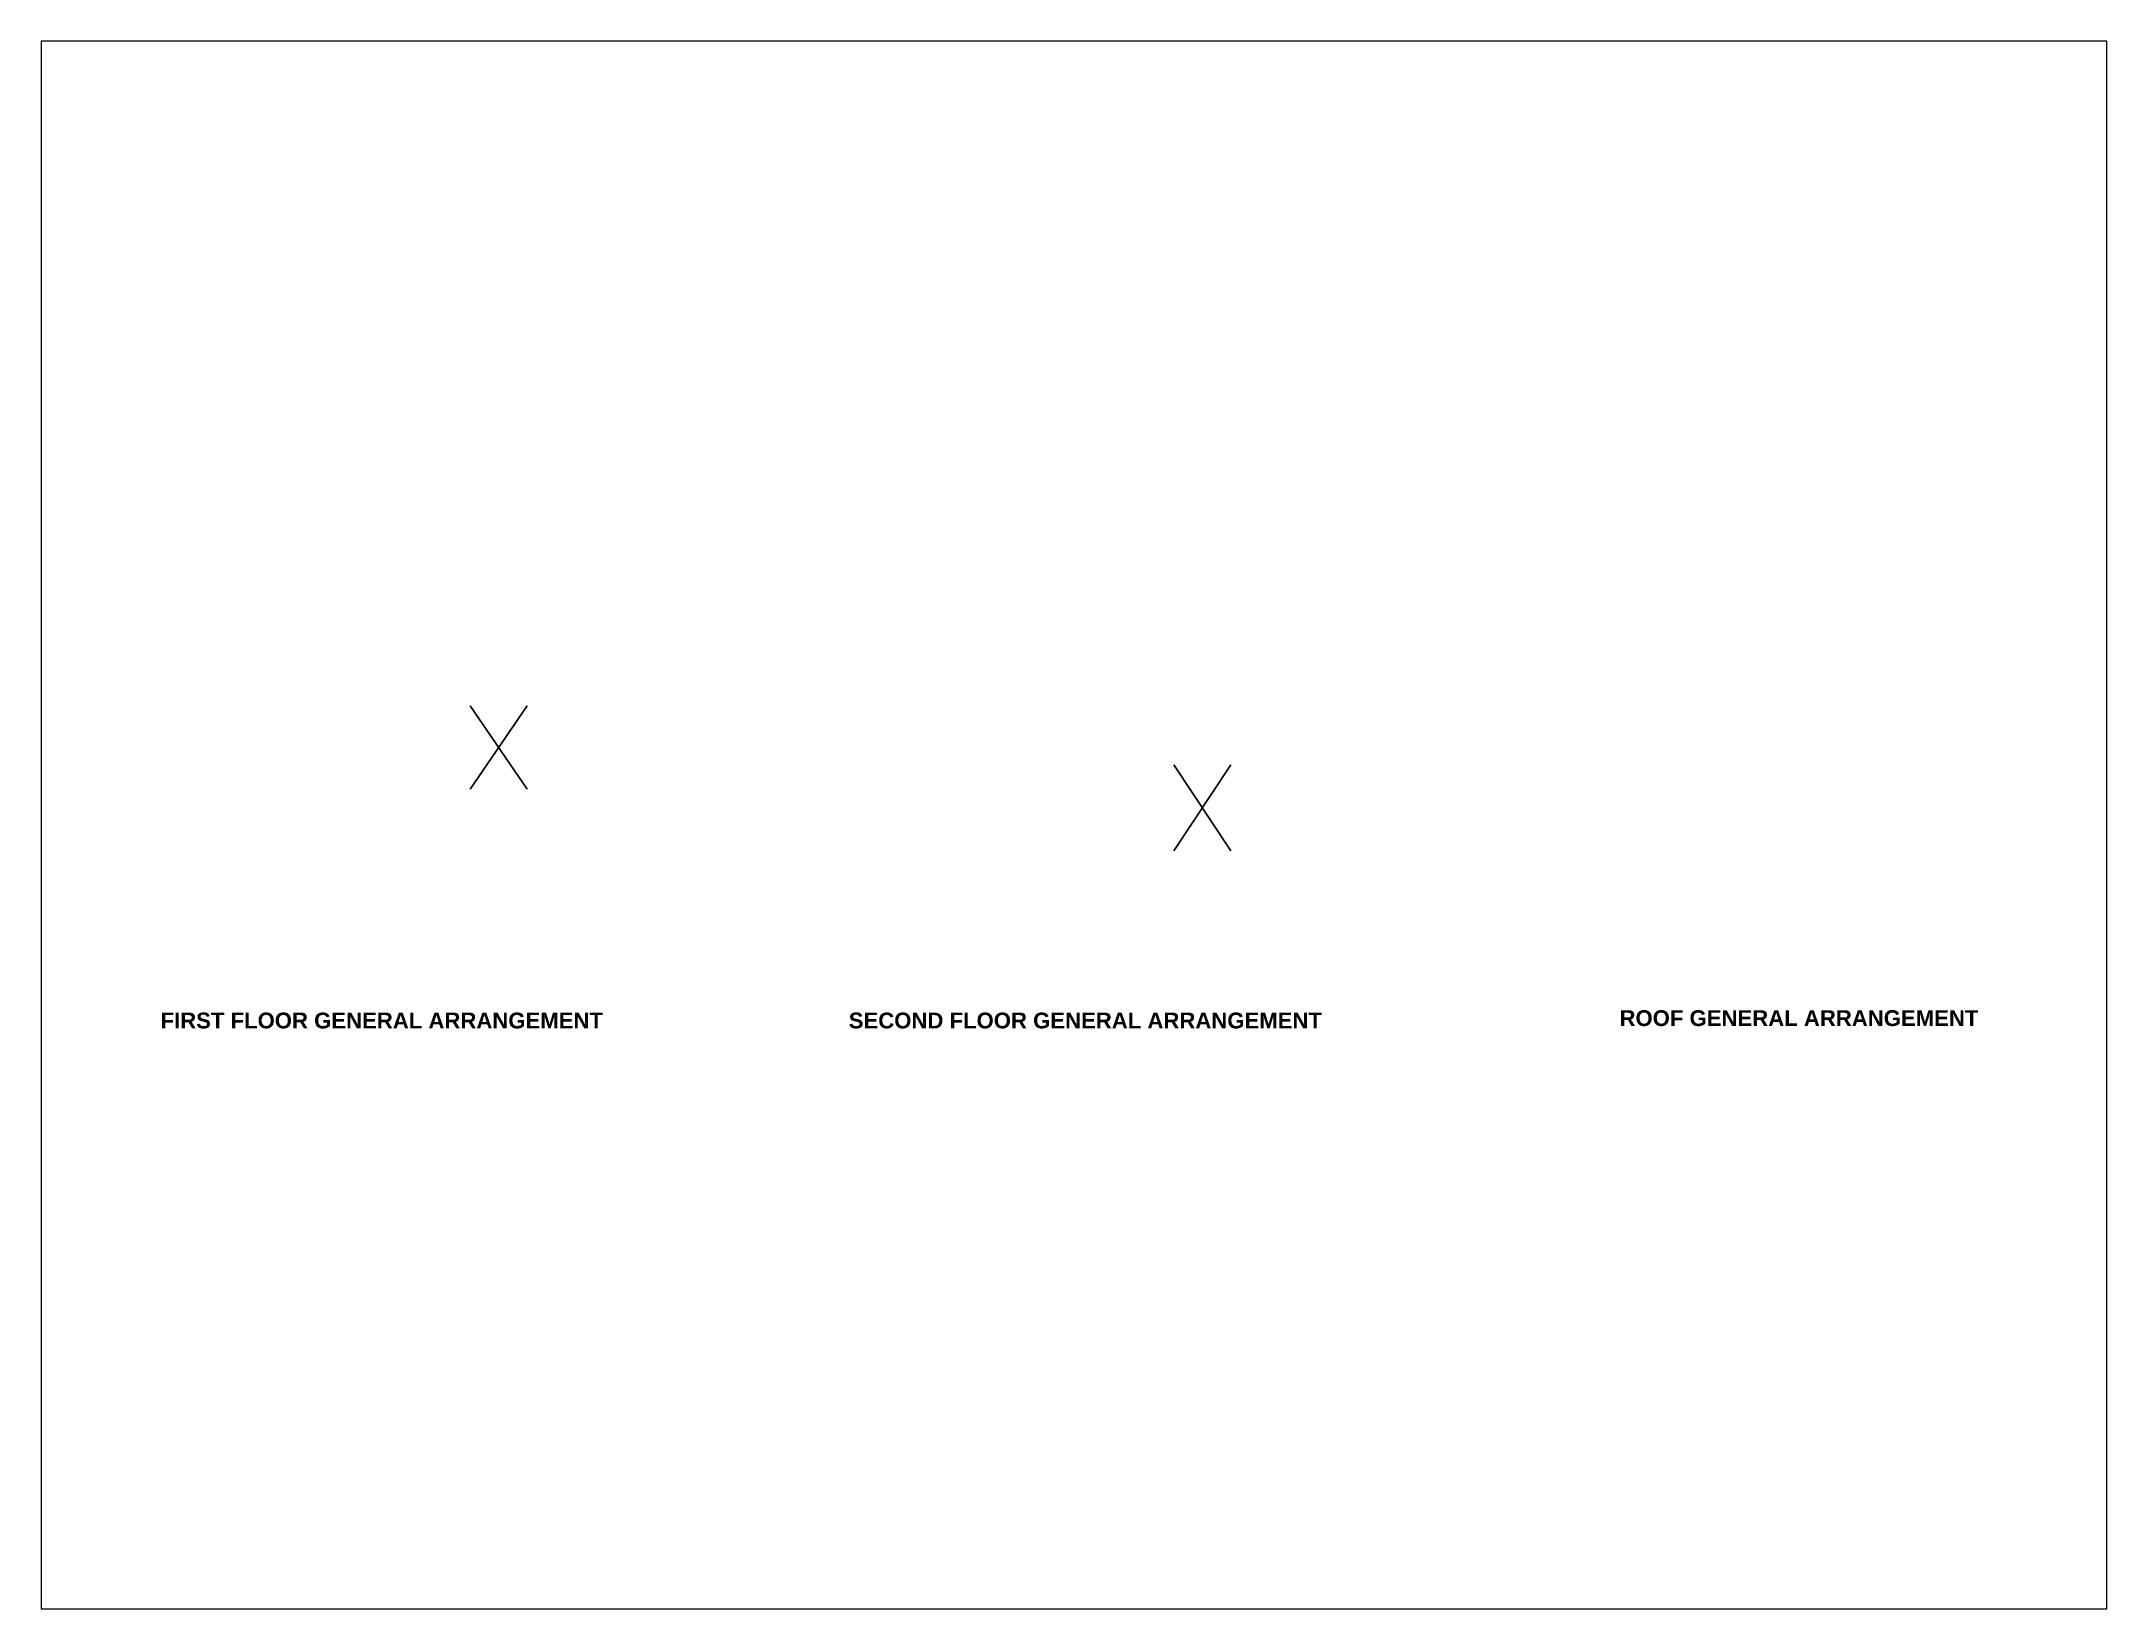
# Paper-space layout 'Layout2' of a CAD drawing. Header units: millimetres. Extents: x 26 to 231, y 20 to 176.
# The model-space entities are those that its viewports show. They can reach past a viewport. Long polylines and large blocks are cut down to what shows.
import ezdxf

# ---------------------------------------------------------------- set-up
doc = ezdxf.new("R2010")
doc.units = ezdxf.units.MM
doc.layers.add('Column Hatch', color=254, linetype='Continuous', true_color=0xe8d4bb)
doc.layers.add('G-ANNO-TEXT', color=231, linetype='Continuous', lineweight=9)
doc.styles.add('Arial_B', font='arialbd.ttf', dxfattribs={"height": 154.761905})

msp = doc.modelspace()

# ---------------------------------------------------------------- linework, layer by layer
at = {"layer": 'Column Hatch'}
for p, q in [((25864, 51707), (23239, 47882)), ((23239, 51707), (25864, 47882)), ((58266, 49004), (55641, 45032)), ((55641, 49004), (58266, 45032))]:
    msp.add_line(p, q, dxfattribs=at)

# ---------------------------------------------------------------- texts
at = {"layer": 'G-ANNO-TEXT', "color": 1, "char_height": 729.35, "width": 21789, "attachment_point": 2, "style": 'Arial_B', "bg_fill": 3, "box_fill_scale": 1.25, "bg_fill_color": 9, "bg_fill_true_color": 13158600, "bg_fill_transparency": 0}
for s, insert in [('FIRST FLOOR GENERAL ARRANGEMENT', (19162, 37590)), ('SECOND FLOOR GENERAL ARRANGEMENT', (51564, 37590)), ('ROOF GENERAL ARRANGEMENT', (84426, 37699))]:
    msp.add_mtext(s, dxfattribs=dict(at, insert=insert))

psp = doc.layouts.new('Layout2')

# ---------------------------------------------------------------- viewports
at = {"layer": 'Column Hatch'}
psp.add_viewport(center=(128.5, 97.5), size=(205.6, 156), view_center_point=(51041.51, 46226.36), view_height=72167.6665, dxfattribs=at)

doc.saveas('drawing.dxf')
